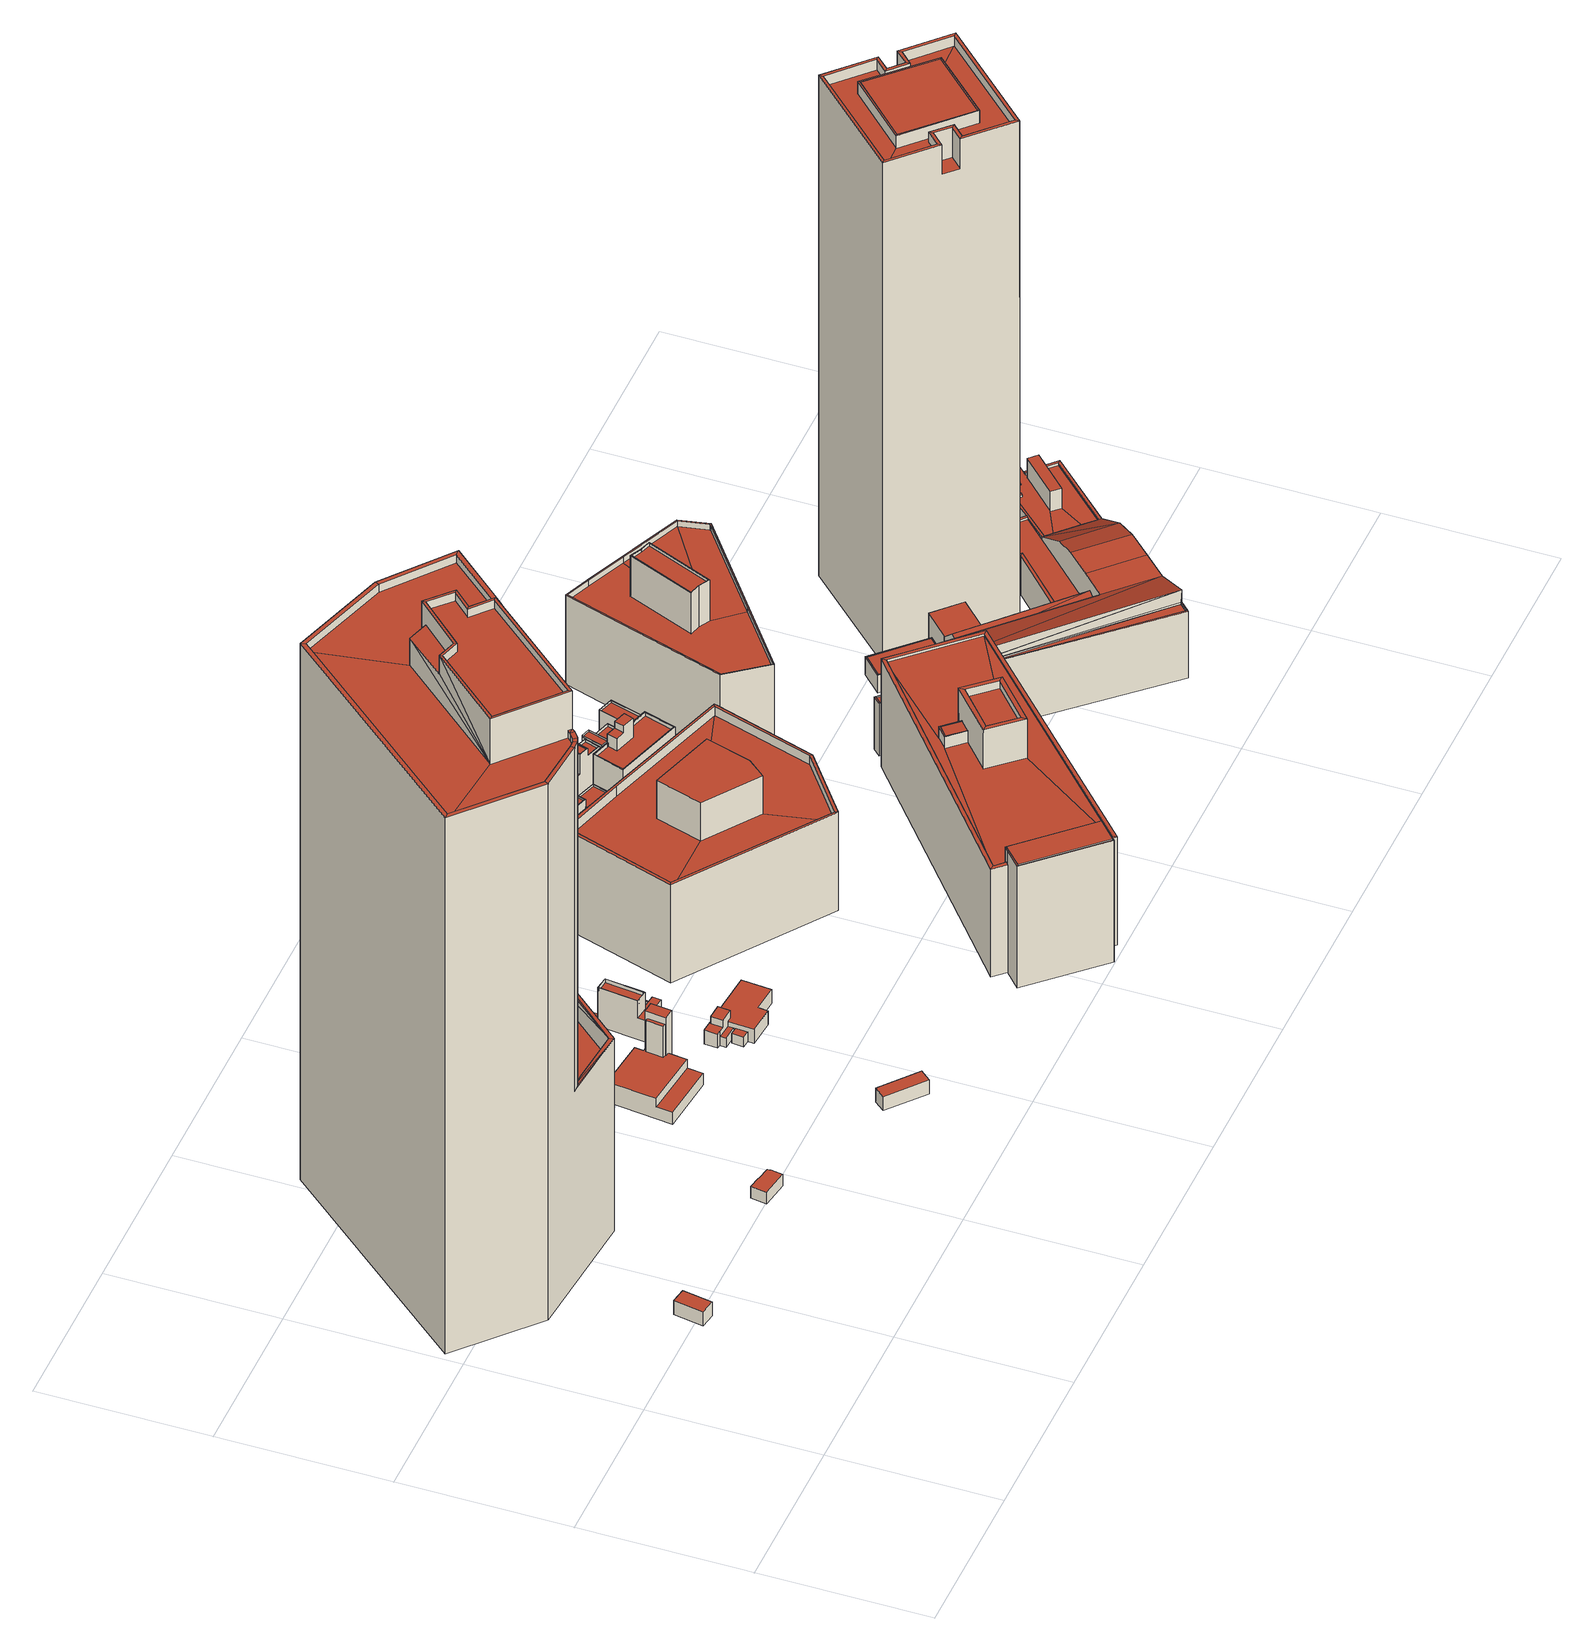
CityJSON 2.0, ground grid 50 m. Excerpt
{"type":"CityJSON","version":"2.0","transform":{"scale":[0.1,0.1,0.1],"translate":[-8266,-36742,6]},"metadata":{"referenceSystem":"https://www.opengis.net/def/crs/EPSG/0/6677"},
"CityObjects":{
"building1":{"type":"Building","attributes":{"class":9999,"usage":461,"measuredHeight":4,"storeysAboveGround":9999,"storeysBelowGround":9999,"prefecture":13,"city":13103,"footprintArea":-9999,"fireproofType":1011,"coverageRatio":80,"floorAreaRatio":600,"surveyYear":1,"urbanPlanType":21,"areaClassificationType":22,"landUseType":212,"districts":"10","detailedUsage":"0","floodRisk_description":10,"floodRisk_rank":1,"floodRisk_depth":0.02,"floodRisk_adminType":2,"floodRisk_scale":2,"meshCode":"53394509"},"geometry":[{"type":"Solid","lod":"2","boundaries":[[[[0,1,2,3]],[[4,5,6,7]],[[1,0,5,4]],[[0,3,6,5]],[[3,2,7,6]],[[2,1,4,7]]]],"semantics":{"surfaces":[{"type":"GroundSurface"},{"type":"RoofSurface"},{"type":"WallSurface"}],"values":[[0,1,2,2,2,2]]}}]},
"building2":{"type":"Building","attributes":{"class":3002,"usage":401,"measuredHeight":202.4,"storeysAboveGround":37,"storeysBelowGround":2,"prefecture":13,"city":13103,"footprintArea":5137.39,"fireproofType":1001,"coverageRatio":80,"floorAreaRatio":600,"surveyYear":2021,"urbanPlanType":21,"areaClassificationType":22,"landUseType":212,"districts":"10","detailedUsage":"1210","floodRisk_description":10,"floodRisk_rank":2,"floodRisk_depth":0.77,"floodRisk_adminType":2,"floodRisk_scale":2,"meshCode":"53394509","name":"赤坂インターシティAIR"},"geometry":[{"type":"Solid","lod":"2","boundaries":[[[[8,9,10,11,12,13]],[[14,15,16,17]],[[18,19,20,21,22,23,24,25]],[[26,27,28,29]],[[30,31,32,33]],[[34,35,36]],[[37,38,39,40]],[[41,17,16,42]],[[43,44,45,46]],[[47,48,49,50]],[[40,39,51,52]],[[53,29,28,54]],[[55,56,57]],[[54,58,53]],[[59,60,61,62,63,64,65,66]],[[63,62,67,68]],[[69,47,50,70]],[[71,36,72]],[[73,74,75,76]],[[77,78,79,80]],[[81,82,79,78]],[[74,83,84,75]],[[34,36,71]],[[33,32,84,83]],[[71,72,55]],[[26,85,86,27]],[[87,88,55,72]],[[77,80,49,48]],[[89,90,82,81]],[[91,15,14]],[[69,70,92,93]],[[73,76,38,37]],[[94,35,34]],[[95,96,97,98,99,100,101,102,103,104,105,106]],[[53,58,107]],[[89,41,42,90]],[[93,92,86,85]],[[55,88,56]],[[108,109,110,68,67,111,112,113,114,115,116,117,118,119,120]],[[30,52,51,31]],[[72,101,100]],[[32,112,111,44,43,84]],[[80,94,34]],[[18,52,30,19]],[[87,72,100]],[[72,36,101]],[[71,55,8,13]],[[88,87,99]],[[97,54,28,88]],[[42,16,96]],[[62,45,67]],[[25,40,52,18]],[[70,50,11,10]],[[105,104,79]],[[50,49,12,11]],[[21,83,74,22]],[[110,48,47,68]],[[66,26,29,59]],[[79,82,105]],[[79,104,103]],[[91,115,114,51,39,15]],[[36,102,101]],[[56,88,28,27]],[[45,44,111,67]],[[106,105,82]],[[60,53,107,61]],[[88,99,98]],[[119,89,81,120]],[[31,51,114,113]],[[59,29,53,60]],[[76,62,61,107,58,38]],[[35,103,102]],[[109,77,48,110]],[[96,95,42]],[[97,96,15]],[[87,100,99]],[[95,106,90]],[[57,56,27,86]],[[92,70,10,9]],[[19,30,33,20]],[[22,74,73,23]],[[32,31,113,112]],[[35,94,103]],[[90,42,95]],[[23,73,37,24]],[[57,86,92,9,8,55]],[[120,81,78,108]],[[68,47,69,63]],[[79,103,94,80]],[[88,98,97]],[[63,69,93,64]],[[15,39,38,58,54,97]],[[12,49,80,34,71,13]],[[36,35,102]],[[62,46,45]],[[115,91,14,116]],[[20,33,83,21]],[[108,78,77,109]],[[24,37,40,25]],[[116,14,17,117]],[[62,75,46]],[[64,93,85,65]],[[118,41,89,119]],[[84,43,46,75]],[[82,90,106]],[[62,76,75]],[[65,85,26,66]],[[96,16,15]],[[117,17,41,118]]]],"semantics":{"surfaces":[{"type":"GroundSurface"},{"type":"RoofSurface"},{"type":"WallSurface"}],"values":[[0,1,1,1,1,1,1,1,1,1,1,1,1,1,1,1,1,1,1,1,1,1,1,1,1,1,1,1,1,1,1,1,1,1,1,1,1,1,1,1,2,2,2,2,2,2,2,2,2,2,2,2,2,2,2,2,2,2,2,2,2,2,2,2,2,2,2,2,2,2,2,2,2,2,2,2,2,2,2,2,2,2,2,2,2,2,2,2,2,2,2,2,2,2,2,2,2,2,2,2,2,2,2,2,2,2,2,2,2]]}}]},
"building3":{"type":"Building","attributes":{"class":9999,"usage":461,"measuredHeight":4,"storeysAboveGround":9999,"storeysBelowGround":9999,"prefecture":13,"city":13103,"footprintArea":-9999,"fireproofType":1011,"coverageRatio":80,"floorAreaRatio":600,"surveyYear":1,"urbanPlanType":21,"areaClassificationType":22,"landUseType":214,"districts":"10","detailedUsage":"0","meshCode":"53394509"},"geometry":[{"type":"Solid","lod":"2","boundaries":[[[[121,122,123,124,125,126,127,128]],[[129,130,131,132,133,134,135,136]],[[125,124,136,135]],[[122,121,131,130]],[[127,126,134,133]],[[128,127,133,132]],[[123,122,130,129]],[[124,123,129,136]],[[121,128,132,131]],[[126,125,135,134]]]],"semantics":{"surfaces":[{"type":"GroundSurface"},{"type":"RoofSurface"},{"type":"WallSurface"}],"values":[[0,1,2,2,2,2,2,2,2,2]]}}]},
"building4":{"type":"Building","attributes":{"class":3001,"usage":461,"measuredHeight":8.1,"storeysAboveGround":9999,"storeysBelowGround":9999,"prefecture":13,"city":13103,"footprintArea":-9999,"fireproofType":1011,"coverageRatio":80,"floorAreaRatio":600,"surveyYear":1,"urbanPlanType":21,"areaClassificationType":22,"landUseType":212,"districts":"10","detailedUsage":"0","floodRisk_description":10,"floodRisk_rank":2,"floodRisk_depth":0.76,"floodRisk_adminType":2,"floodRisk_scale":2,"meshCode":"53394509"},"geometry":[{"type":"Solid","lod":"2","boundaries":[[[[137,138,139,140,141,142]],[[143,144,145,146,147,148]],[[141,140,143,148]],[[138,137,146,145]],[[137,142,147,146]],[[139,138,145,144]],[[142,141,148,147]],[[140,139,144,143]]]],"semantics":{"surfaces":[{"type":"GroundSurface"},{"type":"RoofSurface"},{"type":"WallSurface"}],"values":[[0,1,2,2,2,2,2,2]]}}]},
"building5":{"type":"Building","attributes":{"class":9999,"usage":461,"measuredHeight":4.4,"storeysAboveGround":9999,"storeysBelowGround":9999,"prefecture":13,"city":13103,"footprintArea":-9999,"fireproofType":1011,"coverageRatio":80,"floorAreaRatio":600,"surveyYear":1,"urbanPlanType":21,"areaClassificationType":22,"landUseType":212,"districts":"10","detailedUsage":"0","floodRisk_description":10,"floodRisk_rank":2,"floodRisk_depth":0.74,"floodRisk_adminType":2,"floodRisk_scale":2,"meshCode":"53394509"},"geometry":[{"type":"Solid","lod":"2","boundaries":[[[[149,150,151,152]],[[153,154,155,156]],[[151,150,153,156]],[[150,149,154,153]],[[152,151,156,155]],[[149,152,155,154]]]],"semantics":{"surfaces":[{"type":"GroundSurface"},{"type":"RoofSurface"},{"type":"WallSurface"}],"values":[[0,1,2,2,2,2]]}}]},
"building6":{"type":"Building","attributes":{"class":3001,"usage":421,"measuredHeight":4.5,"storeysAboveGround":9999,"storeysBelowGround":0,"prefecture":13,"city":13103,"footprintArea":54.55,"fireproofType":1011,"coverageRatio":80,"floorAreaRatio":600,"surveyYear":2021,"urbanPlanType":21,"areaClassificationType":22,"landUseType":214,"districts":"10","detailedUsage":"1110","meshCode":"53394509"},"geometry":[{"type":"Solid","lod":"2","boundaries":[[[[157,158,159,160]],[[161,162,163,164]],[[160,159,164,163]],[[158,157,162,161]],[[159,158,161,164]],[[157,160,163,162]]]],"semantics":{"surfaces":[{"type":"GroundSurface"},{"type":"RoofSurface"},{"type":"WallSurface"}],"values":[[0,1,2,2,2,2]]}}]},
"building7":{"type":"Building","attributes":{"class":3001,"usage":402,"measuredHeight":10.2,"storeysAboveGround":2,"storeysBelowGround":0,"prefecture":13,"city":13103,"footprintArea":337.87,"fireproofType":1001,"coverageRatio":80,"floorAreaRatio":600,"surveyYear":2021,"urbanPlanType":21,"areaClassificationType":22,"landUseType":212,"districts":"10","detailedUsage":"1221","floodRisk_description":10,"floodRisk_rank":1,"floodRisk_depth":0.49,"floodRisk_adminType":2,"floodRisk_scale":2,"meshCode":"53394509"},"geometry":[{"type":"Solid","lod":"2","boundaries":[[[[165,166,167,168,169,170,171,172]],[[173,174,175,176]],[[177,178,179,180]],[[181,182,183,184]],[[185,186,187,188,189,190,191,192,193,194,195,196]],[[165,172,192,191]],[[172,171,193,192]],[[181,184,189,188]],[[168,196,195,176,175,169]],[[170,169,175,174]],[[166,165,191,190,178,177]],[[178,190,189,184,183,186,185,179]],[[182,181,188,187]],[[187,186,183,182]],[[176,195,194,173]],[[180,167,166,177]],[[196,168,167,180,179,185]],[[170,174,173,194,193,171]]]],"semantics":{"surfaces":[{"type":"GroundSurface"},{"type":"RoofSurface"},{"type":"WallSurface"}],"values":[[0,1,1,1,1,2,2,2,2,2,2,2,2,2,2,2,2,2]]}}]},
"building8":{"type":"Building","attributes":{"class":3001,"usage":402,"measuredHeight":4,"storeysAboveGround":2,"storeysBelowGround":0,"prefecture":13,"city":13103,"footprintArea":249.53,"fireproofType":1001,"coverageRatio":80,"floorAreaRatio":600,"surveyYear":2021,"urbanPlanType":21,"areaClassificationType":22,"landUseType":212,"districts":"10","detailedUsage":"1221","meshCode":"53394509"},"geometry":[{"type":"Solid","lod":"2","boundaries":[[[[197,198,199,200]],[[201,202,203,204]],[[197,200,203,202]],[[198,197,202,201]],[[199,198,201,204]],[[200,199,204,203]]]],"semantics":{"surfaces":[{"type":"GroundSurface"},{"type":"RoofSurface"},{"type":"WallSurface"}],"values":[[0,1,2,2,2,2]]}}]},
"building9":{"type":"Building","attributes":{"class":9999,"usage":402,"measuredHeight":11.2,"storeysAboveGround":2,"storeysBelowGround":0,"prefecture":13,"city":13103,"footprintArea":249.53,"fireproofType":1001,"coverageRatio":80,"floorAreaRatio":600,"surveyYear":2021,"urbanPlanType":21,"areaClassificationType":22,"landUseType":212,"districts":"10","detailedUsage":"1221","meshCode":"53394509"},"geometry":[{"type":"Solid","lod":"2","boundaries":[[[[205,206,207,208,209,210,211]],[[212,213,214,215]],[[215,214,216,217]],[[218,219,220]],[[221,217,216,222]],[[223,224,225,226,227]],[[228,218,220,229]],[[230,231,213,212]],[[232,233,234]],[[235,236,237,238,239,240]],[[233,228,229,234]],[[241,242,243,244,245,246]],[[221,222,231,230]],[[219,221,237]],[[238,230,212,239]],[[232,234,241,246]],[[219,218,217]],[[237,245,244]],[[216,224,223,222]],[[206,205,236,235]],[[213,226,225,214]],[[229,220,243,242]],[[211,210,228,233]],[[209,218,228,210]],[[230,238,237]],[[220,219,244,243]],[[234,229,242,241]],[[207,206,235,240]],[[222,223,227,231]],[[231,227,226,213]],[[214,225,224,216]],[[221,230,237]],[[232,246,245,237,236,205,211,233]],[[215,217,218,209,208]],[[219,217,221]],[[215,208,207,240,239,212]],[[219,237,244]]]],"semantics":{"surfaces":[{"type":"GroundSurface"},{"type":"RoofSurface"},{"type":"WallSurface"}],"values":[[0,1,1,1,1,1,1,1,1,1,1,1,1,2,2,2,2,2,2,2,2,2,2,2,2,2,2,2,2,2,2,2,2,2,2,2,2]]}}]},
"building10":{"type":"Building","attributes":{"class":3001,"usage":402,"measuredHeight":5.2,"storeysAboveGround":1,"storeysBelowGround":0,"prefecture":13,"city":13103,"footprintArea":181.77,"fireproofType":1001,"coverageRatio":80,"floorAreaRatio":600,"surveyYear":2021,"urbanPlanType":21,"areaClassificationType":22,"landUseType":212,"districts":"10","detailedUsage":"1221","meshCode":"53394509"},"geometry":[{"type":"Solid","lod":"2","boundaries":[[[[247,248,249,250,251,252,253,254,255,256,257,258,259,260]],[[261,262,263,264]],[[265,266,267,268]],[[269,270,271,272]],[[273,274,275,276,277,278,279,280,281,282,283,284,285,286]],[[280,279,263,262,284,283,271,270]],[[247,260,274,273]],[[251,250,267,266]],[[260,259,275,274]],[[253,252,265,268]],[[258,257,277,276]],[[280,270,269,281]],[[281,269,272,282]],[[257,256,278,277]],[[261,254,253,268,267,250,249,285,284,262]],[[248,247,273,286]],[[263,279,278,256,255,264]],[[255,254,261,264]],[[249,248,286,285]],[[259,258,276,275]],[[282,272,271,283]],[[252,251,266,265]]]],"semantics":{"surfaces":[{"type":"GroundSurface"},{"type":"RoofSurface"},{"type":"WallSurface"}],"values":[[0,1,1,1,1,2,2,2,2,2,2,2,2,2,2,2,2,2,2,2,2,2]]}}]},
"building11":{"type":"Building","attributes":{"class":9999,"usage":461,"measuredHeight":-9999,"storeysAboveGround":9999,"storeysBelowGround":9999,"prefecture":13,"city":13103,"footprintArea":-9999,"fireproofType":1011,"coverageRatio":80,"floorAreaRatio":600,"surveyYear":1,"urbanPlanType":21,"areaClassificationType":22,"landUseType":212,"districts":"10","detailedUsage":"0","meshCode":"53394509"},"geometry":[{"type":"Solid","lod":"2","boundaries":[[[[287,288,289,290]],[[291,292,293,294]],[[288,287,292,291]],[[290,289,294,293]],[[287,290,293,292]],[[289,288,291,294]]]],"semantics":{"surfaces":[{"type":"GroundSurface"},{"type":"RoofSurface"},{"type":"WallSurface"}],"values":[[0,1,2,2,2,2]]}}]},
"building12":{"type":"Building","attributes":{"class":9999,"usage":461,"measuredHeight":-9999,"storeysAboveGround":9999,"storeysBelowGround":9999,"prefecture":13,"city":13103,"footprintArea":-9999,"fireproofType":1011,"coverageRatio":80,"floorAreaRatio":600,"surveyYear":1,"urbanPlanType":21,"areaClassificationType":22,"landUseType":212,"districts":"10","detailedUsage":"0","meshCode":"53394509"},"geometry":[{"type":"Solid","lod":"2","boundaries":[[[[295,296,297,298]],[[299,300,301,302]],[[295,298,301,300]],[[298,297,302,301]],[[297,296,299,302]],[[296,295,300,299]]]],"semantics":{"surfaces":[{"type":"GroundSurface"},{"type":"RoofSurface"},{"type":"WallSurface"}],"values":[[0,1,2,2,2,2]]}}]},
"building13":{"type":"Building","attributes":{"class":3002,"usage":401,"measuredHeight":39.3,"storeysAboveGround":9,"storeysBelowGround":3,"prefecture":13,"city":13103,"footprintArea":2742.1,"fireproofType":1001,"coverageRatio":80,"floorAreaRatio":600,"surveyYear":2021,"urbanPlanType":21,"areaClassificationType":22,"landUseType":212,"districts":"10","detailedUsage":"1210","meshCode":"53394509"},"geometry":[{"type":"Solid","lod":"2","boundaries":[[[[303,304,305,306,307]],[[308,309,310,311]],[[312,313,314,315]],[[316,317,318,319,320]],[[321,313,312,322]],[[309,308,323,324,325,326]],[[325,324,327,328,311,310,329]],[[315,314,330]],[[331,332,333,334,335]],[[321,322,336,333,332]],[[334,315,330,335]],[[325,329,318,317]],[[317,316,326,325]],[[315,308,311,312]],[[334,323,308,315]],[[322,328,327,336]],[[312,311,328,322]],[[336,327,324,333]],[[333,324,323,334]],[[305,304,332,331,335]],[[332,304,303,321]],[[310,309,320,319]],[[329,310,319,318]],[[306,305,335,330]],[[307,306,330,314,313]],[[307,313,321,303]],[[309,326,316,320]]]],"semantics":{"surfaces":[{"type":"GroundSurface"},{"type":"RoofSurface"},{"type":"WallSurface"}],"values":[[0,1,1,1,1,1,1,1,1,1,1,2,2,2,2,2,2,2,2,2,2,2,2,2,2,2,2]]}}]},
"building14":{"type":"Building","attributes":{"class":9999,"usage":461,"measuredHeight":12.2,"storeysAboveGround":9999,"storeysBelowGround":9999,"prefecture":13,"city":13103,"footprintArea":-9999,"fireproofType":1011,"coverageRatio":80,"floorAreaRatio":600,"surveyYear":1,"urbanPlanType":21,"areaClassificationType":22,"landUseType":212,"districts":"10","detailedUsage":"0","meshCode":"53394509"},"geometry":[{"type":"Solid","lod":"2","boundaries":[[[[337,338,339,340]],[[341,342,343,344]],[[339,338,341,344]],[[340,339,344,343]],[[338,337,342,341]],[[337,340,343,342]]]],"semantics":{"surfaces":[{"type":"GroundSurface"},{"type":"RoofSurface"},{"type":"WallSurface"}],"values":[[0,1,2,2,2,2]]}}]},
"building15":{"type":"Building","attributes":{"class":3001,"usage":402,"measuredHeight":13.8,"storeysAboveGround":5,"storeysBelowGround":0,"prefecture":13,"city":13103,"footprintArea":30.77,"fireproofType":1001,"coverageRatio":80,"floorAreaRatio":600,"surveyYear":2021,"urbanPlanType":21,"areaClassificationType":22,"landUseType":212,"districts":"10","detailedUsage":"1221","meshCode":"53394509"},"geometry":[{"type":"Solid","lod":"2","boundaries":[[[[345,346,347,348,349,350]],[[351,352,353,354]],[[355,356,357,358]],[[359,360,361,362,363,364]],[[352,355,358,353]],[[365,366,367,368]],[[366,351,354,367]],[[356,365,368,357]],[[345,350,355,352]],[[349,348,365,356]],[[367,354,364,363]],[[357,368,362,361]],[[350,349,356,355]],[[354,353,359,364]],[[368,367,363,362]],[[346,345,352,351]],[[358,357,361,360]],[[348,347,366,365]],[[353,358,360,359]],[[347,346,351,366]]]],"semantics":{"surfaces":[{"type":"GroundSurface"},{"type":"RoofSurface"},{"type":"WallSurface"}],"values":[[0,1,1,1,1,1,1,1,2,2,2,2,2,2,2,2,2,2,2,2]]}}]},
"building16":{"type":"Building","attributes":{"class":3001,"usage":402,"measuredHeight":8.7,"storeysAboveGround":4,"storeysBelowGround":0,"prefecture":13,"city":13103,"footprintArea":69.7,"fireproofType":1001,"coverageRatio":80,"floorAreaRatio":600,"surveyYear":2021,"urbanPlanType":21,"areaClassificationType":22,"landUseType":212,"districts":"10","detailedUsage":"1221","meshCode":"53394509"},"geometry":[{"type":"Solid","lod":"2","boundaries":[[[[369,370,371,372]],[[373,374,375,376]],[[377,378,379,380]],[[381,382,383,384]],[[385,386,374,373]],[[387,388,389,390]],[[391,392,393,394]],[[395,396,397,398]],[[399,400,386,385]],[[391,394,398,397]],[[376,375,400,399]],[[397,378,377,391]],[[386,390,389,374]],[[396,379,378,397]],[[369,372,399,385]],[[395,398,382,381,370,369,385,373]],[[373,376,393,392,380,379,396,395]],[[382,398,394,383]],[[375,388,387,400]],[[391,377,380,392]],[[371,384,383,394,393,376,399,372]],[[371,370,381,384]],[[400,387,390,386]],[[374,389,388,375]]]],"semantics":{"surfaces":[{"type":"GroundSurface"},{"type":"RoofSurface"},{"type":"WallSurface"}],"values":[[0,1,1,1,1,1,1,1,1,1,1,2,2,2,2,2,2,2,2,2,2,2,2,2]]}}]},
"building17":{"type":"Building","attributes":{"class":3002,"usage":401,"measuredHeight":47,"storeysAboveGround":9,"storeysBelowGround":0,"prefecture":13,"city":13103,"footprintArea":3018.77,"fireproofType":1001,"coverageRatio":80,"floorAreaRatio":600,"surveyYear":2021,"urbanPlanType":21,"areaClassificationType":22,"landUseType":212,"districts":"10","detailedUsage":"1210","meshCode":"53394509"},"geometry":[{"type":"Solid","lod":"2","boundaries":[[[[401,402,403,404,405,406,407,408,409,410]],[[411,412,413,414]],[[415,416,417,418]],[[419,420,421,422,423]],[[424,412,411,425,426,427]],[[428,429,430,431]],[[418,417,432,433]],[[434,435,416,415]],[[436,437,438,439,440,414,413,441,442,443]],[[444,445,435,434]],[[425,436,443,426]],[[446,447,448,449]],[[449,448,429,428]],[[450,451,452,453,454,455]],[[456,457,458,459]],[[431,430,447,446]],[[460,461,462,463]],[[464,465,466,467]],[[454,453,468,469]],[[470,471,472,473]],[[471,470,474,475]],[[461,460,452,451]],[[444,433,432,445]],[[468,476,477,469]],[[472,478,479,473]],[[409,408,455,454]],[[405,404,462,461]],[[410,409,454,469]],[[412,424,449,428]],[[475,456,459,471]],[[472,458,457,478]],[[429,467,466,430]],[[433,444,462,404,403]],[[463,437,436,460]],[[413,412,428,431]],[[408,407,450,455]],[[447,465,464,448]],[[425,411,453,452]],[[435,420,419,416]],[[476,440,439,415,418,402,401,477]],[[439,438,434,415]],[[468,414,440,476]],[[401,410,469,477]],[[427,426,473,479]],[[432,422,421,445]],[[470,473,426,443]],[[471,459,458,472]],[[460,436,425,452]],[[453,411,414,468]],[[406,405,461,451]],[[463,462,444,434,438,437]],[[445,421,420,435]],[[478,457,456,475,474,442,441,446,449,424,427,479]],[[417,423,422,432]],[[416,419,423,417]],[[474,470,443,442]],[[433,403,402,418]],[[431,446,441,413]],[[448,464,467,429]],[[407,406,451,450]],[[430,466,465,447]]]],"semantics":{"surfaces":[{"type":"GroundSurface"},{"type":"RoofSurface"},{"type":"WallSurface"}],"values":[[0,1,1,1,1,1,1,1,1,1,1,1,1,1,1,1,1,1,1,1,1,1,1,1,1,2,2,2,2,2,2,2,2,2,2,2,2,2,2,2,2,2,2,2,2,2,2,2,2,2,2,2,2,2,2,2,2,2,2,2,2]]}}]},
"building18":{"type":"Building","attributes":{"class":3001,"usage":401,"measuredHeight":7.4,"storeysAboveGround":4,"storeysBelowGround":0,"prefecture":13,"city":13103,"footprintArea":81.48,"fireproofType":1001,"coverageRatio":80,"floorAreaRatio":600,"surveyYear":2021,"urbanPlanType":21,"areaClassificationType":22,"landUseType":212,"districts":"10","detailedUsage":"1210","meshCode":"53394509"},"geometry":[{"type":"Solid","lod":"2","boundaries":[[[[480,481,482,483]],[[484,485,486,487]],[[488,489,490,491]],[[487,486,489,488]],[[492,493,494,495]],[[491,490,485,484]],[[480,483,487,488]],[[481,480,488,491]],[[485,495,494,486]],[[482,481,491,484]],[[483,482,484,487]],[[489,493,492,490]],[[490,492,495,485]],[[486,494,493,489]]]],"semantics":{"surfaces":[{"type":"GroundSurface"},{"type":"RoofSurface"},{"type":"WallSurface"}],"values":[[0,1,1,1,1,1,2,2,2,2,2,2,2,2]]}}]},
"building19":{"type":"Building","attributes":{"class":3002,"usage":401,"measuredHeight":15.2,"storeysAboveGround":5,"storeysBelowGround":0,"prefecture":13,"city":13103,"footprintArea":80.26,"fireproofType":1001,"coverageRatio":80,"floorAreaRatio":700,"surveyYear":2021,"urbanPlanType":21,"areaClassificationType":22,"landUseType":212,"districts":"10","detailedUsage":"1210","meshCode":"53394509"},"geometry":[{"type":"Solid","lod":"2","boundaries":[[[[496,497,498,499]],[[500,501,502,503]],[[504,505,506,507]],[[508,509,510,511]],[[512,513,514,515,516,517]],[[518,519,520,521]],[[503,502,506,505]],[[522,523,524,525]],[[500,526,507,501]],[[527,528,529,530]],[[526,531,504,507]],[[530,529,509,508]],[[511,510,528,527]],[[532,533,534,535]],[[500,536,525,537,517,526]],[[506,519,518,507]],[[510,535,534,528]],[[509,532,535,510]],[[503,496,499,536,500]],[[499,498,522,525,536]],[[516,526,517]],[[528,534,533,529]],[[511,527,505,504]],[[505,527,530,515,514,497,496,503]],[[523,522,498,497,514,513]],[[501,521,520,502]],[[508,511,504,531]],[[513,512,537,524,523]],[[537,525,524]],[[537,512,517]],[[529,533,532,509]],[[502,520,519,506]],[[507,518,521,501]],[[531,526,516,515,530,508]]]],"semantics":{"surfaces":[{"type":"GroundSurface"},{"type":"RoofSurface"},{"type":"WallSurface"}],"values":[[0,1,1,1,1,1,1,1,1,1,1,1,1,1,1,2,2,2,2,2,2,2,2,2,2,2,2,2,2,2,2,2,2,2]]}}]},
"building20":{"type":"Building","attributes":{"class":3002,"usage":401,"measuredHeight":17.1,"storeysAboveGround":5,"storeysBelowGround":0,"prefecture":13,"city":13103,"footprintArea":197.77,"fireproofType":1001,"coverageRatio":80,"floorAreaRatio":600,"surveyYear":2021,"urbanPlanType":21,"areaClassificationType":22,"landUseType":212,"districts":"10","detailedUsage":"1210","meshCode":"53394509"},"geometry":[{"type":"Solid","lod":"2","boundaries":[[[[538,539,540,541]],[[542,543,544,545]],[[546,547,548,549]],[[545,544,550,551]],[[552,553,554,555]],[[556,557,558,559,560,561,562,563,564,565,566]],[[567,568,569]],[[570,571,572]],[[573,574,543,542]],[[551,550,572,571]],[[573,568,567,575,574]],[[572,562,561,570]],[[544,564,563,550]],[[541,540,573,542]],[[559,547,546,554,553,560]],[[569,558,557,567]],[[567,557,556,575]],[[539,538,545,551]],[[554,546,549,555]],[[570,561,560,553,552,571]],[[550,563,562,572]],[[569,568,548,547,559,558]],[[538,541,542,545]],[[574,566,565,543]],[[540,539,551,571,552,555,549,548,568,573]],[[543,565,564,544]],[[575,556,566,574]]]],"semantics":{"surfaces":[{"type":"GroundSurface"},{"type":"RoofSurface"},{"type":"WallSurface"}],"values":[[0,1,1,1,1,1,1,1,1,1,1,2,2,2,2,2,2,2,2,2,2,2,2,2,2,2,2]]}}]},
"building21":{"type":"Building","attributes":{"class":3002,"usage":413,"measuredHeight":13.5,"storeysAboveGround":4,"storeysBelowGround":0,"prefecture":13,"city":13103,"footprintArea":108.11,"fireproofType":1001,"coverageRatio":80,"floorAreaRatio":700,"surveyYear":2021,"urbanPlanType":21,"areaClassificationType":22,"landUseType":211,"districts":"10","detailedUsage":"1230","meshCode":"53394509"},"geometry":[{"type":"Solid","lod":"2","boundaries":[[[[576,577,578,579]],[[580,581,582,583]],[[584,585,586,587]],[[588,589,590,591,592,593,594,595]],[[596,597,598,599]],[[600,601,602,603]],[[604,605,606,607]],[[607,606,585,584]],[[608,609,610,611]],[[587,586,605,604]],[[592,580,583,593]],[[611,600,603,608]],[[576,609,608,603,602,588,595,577]],[[577,595,594,607,584,578]],[[579,578,584,587,601,600,611,610]],[[593,583,582,590,589,604,607,594]],[[576,579,610,609]],[[585,597,596,586]],[[591,581,580,592]],[[601,587,604,589,588,602]],[[590,582,581,591]],[[586,596,599,605]],[[606,598,597,585]],[[605,599,598,606]]]],"semantics":{"surfaces":[{"type":"GroundSurface"},{"type":"RoofSurface"},{"type":"WallSurface"}],"values":[[0,1,1,1,1,1,1,1,1,1,2,2,2,2,2,2,2,2,2,2,2,2,2,2]]}}]},
"building22":{"type":"Building","attributes":{"class":9999,"usage":461,"measuredHeight":4.1,"storeysAboveGround":9999,"storeysBelowGround":9999,"prefecture":13,"city":13103,"footprintArea":-9999,"fireproofType":1011,"coverageRatio":80,"floorAreaRatio":600,"surveyYear":1,"urbanPlanType":21,"areaClassificationType":22,"landUseType":212,"districts":"10","detailedUsage":"0","meshCode":"53394509"},"geometry":[{"type":"Solid","lod":"2","boundaries":[[[[612,613,614,615,616,617]],[[618,619,620,621,622,623]],[[617,616,622,621]],[[615,614,618,623]],[[614,613,619,618]],[[612,617,621,620]],[[616,615,623,622]],[[613,612,620,619]]]],"semantics":{"surfaces":[{"type":"GroundSurface"},{"type":"RoofSurface"},{"type":"WallSurface"}],"values":[[0,1,2,2,2,2,2,2]]}}]},
"building23":{"type":"Building","attributes":{"class":3001,"usage":461,"measuredHeight":3.3,"storeysAboveGround":9999,"storeysBelowGround":9999,"prefecture":13,"city":13103,"footprintArea":-9999,"fireproofType":1011,"coverageRatio":80,"floorAreaRatio":600,"surveyYear":1,"urbanPlanType":21,"areaClassificationType":22,"landUseType":212,"districts":"10","detailedUsage":"0","meshCode":"53394509"},"geometry":[{"type":"Solid","lod":"2","boundaries":[[[[624,625,626,627]],[[628,629,630,631]],[[625,624,629,628]],[[624,627,630,629]],[[626,625,628,631]],[[627,626,631,630]]]],"semantics":{"surfaces":[{"type":"GroundSurface"},{"type":"RoofSurface"},{"type":"WallSurface"}],"values":[[0,1,2,2,2,2]]}}]},
"building24":{"type":"Building","attributes":{"class":3002,"usage":401,"measuredHeight":16.2,"storeysAboveGround":5,"storeysBelowGround":0,"prefecture":13,"city":13103,"footprintArea":50.28,"fireproofType":1001,"coverageRatio":80,"floorAreaRatio":700,"surveyYear":2021,"urbanPlanType":21,"areaClassificationType":22,"landUseType":212,"districts":"10","detailedUsage":"1210","meshCode":"53394509"},"geometry":[{"type":"Solid","lod":"2","boundaries":[[[[632,633,634,635]],[[636,637,638,639]],[[640,641,642,643]],[[643,642,637,636]],[[639,638,641,640]],[[644,645,646,647]],[[642,645,644,637]],[[635,634,643,636]],[[632,635,636,639]],[[633,632,639,640]],[[641,646,645,642]],[[634,633,640,643]],[[638,647,646,641]],[[637,644,647,638]]]],"semantics":{"surfaces":[{"type":"GroundSurface"},{"type":"RoofSurface"},{"type":"WallSurface"}],"values":[[0,1,1,1,1,1,2,2,2,2,2,2,2,2]]}}]},
"building25":{"type":"Building","attributes":{"class":3001,"usage":401,"measuredHeight":16.3,"storeysAboveGround":1,"storeysBelowGround":0,"prefecture":13,"city":13103,"footprintArea":49.03,"fireproofType":1001,"coverageRatio":80,"floorAreaRatio":600,"surveyYear":2021,"urbanPlanType":21,"areaClassificationType":22,"landUseType":212,"districts":"10","detailedUsage":"1210","meshCode":"53394509"},"geometry":[{"type":"Solid","lod":"2","boundaries":[[[[648,649,650,651,652,653]],[[654,655,656,657]],[[658,659,660,661]],[[662,663,655,654]],[[662,664,665,663]],[[657,656,665,664]],[[656,659,658,665]],[[663,661,660,655]],[[655,660,659,656]],[[649,648,662,654]],[[650,649,654,657]],[[651,650,657,664]],[[662,648,653,652,651,664]],[[658,661,663,665]]]],"semantics":{"surfaces":[{"type":"GroundSurface"},{"type":"RoofSurface"},{"type":"WallSurface"}],"values":[[0,1,1,1,1,1,2,2,2,2,2,2,2,2]]}}]},
"building26":{"type":"Building","attributes":{"class":3002,"usage":401,"measuredHeight":36.7,"storeysAboveGround":8,"storeysBelowGround":0,"prefecture":13,"city":13103,"footprintArea":1740.62,"fireproofType":1001,"coverageRatio":80,"floorAreaRatio":700,"surveyYear":2021,"urbanPlanType":21,"areaClassificationType":22,"landUseType":212,"districts":"10","detailedUsage":"1210","meshCode":"53394509"},"geometry":[{"type":"Solid","lod":"2","boundaries":[[[[666,667,668,669,670,671]],[[672,673,674,675]],[[676,677,678,679]],[[673,680,681,674]],[[682,683,684]],[[685,672,675,686]],[[677,685,686,678]],[[680,676,679,681]],[[687,688,689,690,691]],[[692,693,694,695,682,696,697,698,699,700,684,701]],[[688,702,703,689]],[[704,705,706,707,708,709]],[[683,682,695,710,711]],[[687,691,712,713]],[[714,715,703,702]],[[713,712,716,717,718,719]],[[714,719,718,715]],[[682,684,700]],[[715,693,692,703]],[[716,710,695,717]],[[678,686,709,708]],[[666,671,702,688]],[[675,674,705,704]],[[718,694,693,715]],[[674,681,706,705]],[[667,666,688,687]],[[689,701,684,690]],[[703,692,701,689]],[[681,679,707,706]],[[700,699,676,680]],[[686,675,704,709]],[[669,668,713,719]],[[672,685,697,696]],[[717,695,694,718]],[[668,667,687,713]],[[712,711,710,716]],[[671,670,714,702]],[[699,698,677,676]],[[673,672,696,682]],[[682,700,680,673]],[[685,677,698,697]],[[690,684,683,691]],[[691,683,711,712]],[[670,669,719,714]],[[679,678,708,707]]]],"semantics":{"surfaces":[{"type":"GroundSurface"},{"type":"RoofSurface"},{"type":"WallSurface"}],"values":[[0,1,1,1,1,1,1,1,1,1,1,1,1,1,1,1,1,1,2,2,2,2,2,2,2,2,2,2,2,2,2,2,2,2,2,2,2,2,2,2,2,2,2,2,2]]}}]},
"building27":{"type":"Building","attributes":{"class":3003,"usage":461,"measuredHeight":5.8,"storeysAboveGround":9999,"storeysBelowGround":9999,"prefecture":13,"city":13103,"footprintArea":-9999,"fireproofType":1011,"coverageRatio":80,"floorAreaRatio":600,"surveyYear":1,"urbanPlanType":21,"areaClassificationType":22,"landUseType":212,"districts":"10","detailedUsage":"0","meshCode":"53394509"},"geometry":[{"type":"Solid","lod":"2","boundaries":[[[[720,721,722,723]],[[724,725,726,727]],[[728,729,725,724]],[[730,731,732,733]],[[727,726,734,735]],[[735,734,729,728]],[[729,733,732,725]],[[734,730,733,729]],[[721,720,727,735]],[[723,722,728,724]],[[725,732,731,726]],[[720,723,724,727]],[[726,731,730,734]],[[722,721,735,728]]]],"semantics":{"surfaces":[{"type":"GroundSurface"},{"type":"RoofSurface"},{"type":"WallSurface"}],"values":[[0,1,1,1,1,1,2,2,2,2,2,2,2,2]]}}]},
"building28":{"type":"Building","attributes":{"class":3001,"usage":461,"measuredHeight":35,"storeysAboveGround":9999,"storeysBelowGround":9999,"prefecture":13,"city":13103,"footprintArea":-9999,"fireproofType":1011,"coverageRatio":80,"floorAreaRatio":600,"surveyYear":1,"urbanPlanType":21,"areaClassificationType":22,"landUseType":212,"districts":"10","detailedUsage":"0","meshCode":"53394509"},"geometry":[{"type":"Solid","lod":"2","boundaries":[[[[736,737,738,739]],[[740,741,742,743]],[[741,740,738,737]],[[743,742,736,739]],[[740,743,739,738]],[[742,741,737,736]]]],"semantics":{"surfaces":[{"type":"GroundSurface"},{"type":"RoofSurface"},{"type":"WallSurface"}],"values":[[0,1,2,2,2,2]]}}]},
"building29":{"type":"Building","attributes":{"class":3002,"usage":401,"measuredHeight":26.7,"storeysAboveGround":2,"storeysBelowGround":0,"prefecture":13,"city":13103,"footprintArea":2868.29,"fireproofType":1001,"coverageRatio":80,"floorAreaRatio":600,"surveyYear":2021,"urbanPlanType":21,"areaClassificationType":22,"landUseType":212,"districts":"10","detailedUsage":"1210","meshCode":"53394509"},"geometry":[{"type":"Solid","lod":"2","boundaries":[[[[744,745,746,747,748,749,750,751,752,753,754,755,756,757,758,759,760,761,762,763,764,765,766,767,768,769,770,771]],[[772,773,774,775]],[[776,777,778,779]],[[780,781,782,783]],[[784,785,786,787]],[[788,789,790,791]],[[792,793,794,795]],[[796,797,798,799]],[[800,801,802,803]],[[804,805,806,807]],[[808,809,810]],[[811,812,813,814]],[[792,815,816,793]],[[810,817,808]],[[818,819,820,821]],[[783,782,804,807]],[[822,823,824,825]],[[826,827,828]],[[829,830,831,832,833,834,835,836,837,838]],[[811,839,840,841,842,843,844,845,846,847,848,849,850,851,852,814,813,853,854,812]],[[855,856,857,858]],[[859,860,861]],[[790,789,806,805,828,827]],[[862,863,864]],[[865,866,867,868,869,870,871]],[[859,797,796]],[[872,873,863,860]],[[874,776,779,875]],[[876,877,878,808,879]],[[880,881,873,872]],[[800,874,875,801]],[[878,809,808]],[[815,828,882,816]],[[799,798,883,884,855,858]],[[826,815,885]],[[780,877,876,781]],[[828,886,882]],[[861,860,863,862]],[[862,864,887]],[[777,787,786,778]],[[888,889,803,802]],[[882,886,881,880]],[[826,828,815]],[[800,837,836,874]],[[751,750,875,779]],[[845,767,766,846]],[[790,851,850,791]],[[822,825,853,813]],[[859,861,797]],[[827,852,851,790]],[[789,762,761,818,821,806]],[[815,839,811,885]],[[750,801,875]],[[816,882,880,872,860,856,855,884,744,771,793]],[[749,748,802,801]],[[803,838,837,800]],[[799,773,772,796]],[[762,789,788,849,763]],[[795,841,840,792]],[[787,833,832,784]],[[754,753,786,785]],[[843,842,770,769]],[[879,871,870]],[[878,877,756]],[[829,889,888,747,746,830]],[[794,842,841,795]],[[810,755,754,785,784,832,831,887,864,817]],[[807,806,821,820]],[[753,752,778,786]],[[796,772,775]],[[885,811,814,826]],[[889,829,838,803]],[[796,775,857]],[[887,831,830,862]],[[759,758,780,783]],[[809,878,756,755,810]],[[876,870,869,781]],[[858,774,773,799]],[[826,814,852,827]],[[859,796,857]],[[874,836,835,776]],[[782,868,867,804]],[[758,757,877,780]],[[812,854,824,823]],[[768,844,843,769]],[[805,866,865,828]],[[823,822,813,812]],[[781,869,868,782]],[[777,834,833,787]],[[761,760,819,818]],[[752,751,779,778]],[[744,884,883,745]],[[764,763,849,848]],[[870,876,879]],[[750,749,801]],[[857,775,774,858]],[[877,757,756]],[[793,771,770,842,794]],[[846,766,765,847]],[[864,863,873,881,886,828,865,871,879,808,817]],[[844,768,767,845]],[[859,857,856]],[[748,747,888,802]],[[860,859,856]],[[776,835,834,777]],[[745,883,798,797,861,862,830,746]],[[760,759,783,807,820,819]],[[791,850,849,788]],[[854,853,825,824]],[[764,848,847,765]],[[792,840,839,815]],[[804,867,866,805]]]],"semantics":{"surfaces":[{"type":"GroundSurface"},{"type":"RoofSurface"},{"type":"WallSurface"}],"values":[[0,1,1,1,1,1,1,1,1,1,1,1,1,1,1,1,1,1,1,1,1,1,1,1,1,1,1,1,1,1,1,1,1,1,1,1,1,1,1,1,1,1,1,2,2,2,2,2,2,2,2,2,2,2,2,2,2,2,2,2,2,2,2,2,2,2,2,2,2,2,2,2,2,2,2,2,2,2,2,2,2,2,2,2,2,2,2,2,2,2,2,2,2,2,2,2,2,2,2,2,2,2,2,2,2,2,2,2,2,2,2,2]]}}]},
"building30":{"type":"Building","attributes":{"class":3002,"usage":401,"measuredHeight":164.2,"storeysAboveGround":35,"storeysBelowGround":0,"prefecture":13,"city":13103,"footprintArea":1512.28,"fireproofType":1001,"coverageRatio":80,"floorAreaRatio":600,"surveyYear":2021,"urbanPlanType":21,"areaClassificationType":22,"landUseType":212,"districts":"10","detailedUsage":"1210","meshCode":"53394509"},"geometry":[{"type":"Solid","lod":"2","boundaries":[[[[890,891,892,893]],[[894,895,896,897]],[[898,899,900,901]],[[902,903,904,905,906,907,908,909,910,911]],[[912,913,914,915]],[[916,917,918,919]],[[920,921,922,923]],[[924,925,926,927]],[[928,929,930,931]],[[932,933,934,935]],[[936,903,902,937,910,909,938,939,940,941]],[[898,901,942,943]],[[944,945,946,947]],[[947,946,925,924]],[[948,949,900,899]],[[931,930,949,948]],[[913,919,918,914]],[[943,942,933,932]],[[912,915,929,928]],[[927,926,945,944]],[[950,951,952,953]],[[935,934,917,916]],[[949,936,941,900]],[[915,905,904,929]],[[919,913,950,953]],[[925,921,920,926]],[[910,927,944,911]],[[943,932,897,896]],[[890,948,899,894,897,932,935,891]],[[929,904,903,930]],[[933,938,909,934]],[[937,924,927,910]],[[900,941,940,901]],[[930,903,936,949]],[[942,939,938,933]],[[914,906,905,915]],[[892,891,935,916]],[[934,909,908,917]],[[898,943,896,895]],[[917,908,907,918]],[[945,923,922,946]],[[931,893,892,916,919,953,952,928]],[[912,928,952,951]],[[911,944,947,902]],[[918,907,906,914]],[[901,940,939,942]],[[899,898,895,894]],[[890,893,931,948]],[[946,922,921,925]],[[913,912,951,950]],[[902,947,924,937]],[[926,920,923,945]]]],"semantics":{"surfaces":[{"type":"GroundSurface"},{"type":"RoofSurface"},{"type":"WallSurface"}],"values":[[0,1,1,1,1,1,1,1,1,1,1,1,1,1,1,1,1,1,1,1,1,1,2,2,2,2,2,2,2,2,2,2,2,2,2,2,2,2,2,2,2,2,2,2,2,2,2,2,2,2,2,2]]}}]}
},
"vertices":[
[344,549,40],[388,541,40],[373,454,40],[329,462,40],[388,541,88],[344,549,88],[329,462,88],[373,454,88],
[620,821,19],[229,853,19],[7,1053,19],[517,1651,19],[814,1558,19],[1077,1348,19],[729,1210,1849],[730,1192,1849],[736,1199,1849],[730,1212,1849],[660,1242,1950],[710,1296,1950],[648,1354,1950],[523,1219,1950],[464,1236,1950],[286,1031,1950],[454,884,1950],[719,1191,1950],[409,854,1849],[412,842,1849],[426,847,1849],[419,858,1849],[710,1296,1978],[721,1297,1978],[648,1365,1978],[648,1354,1978],[1008,1402,676],[1010,1385,676],[1058,1346,676],[454,884,1978],[455,873,1978],[730,1192,1978],[719,1191,1978],[784,1208,1849],[783,1195,1849],[521,1228,1915],[631,1347,1915],[567,1367,1915],[462,1245,1915],[522,1636,1849],[808,1546,1849],[814,1558,1849],[517,1651,1849],[671,1243,1978],[660,1242,1978],[437,872,1849],[447,863,1849],[620,821,676],[412,842,676],[388,840,676],[455,873,1849],[419,858,1823],[437,872,1823],[445,882,1823],[275,1031,1823],[25,1054,1823],[234,865,1823],[388,853,1823],[409,854,1823],[567,1367,1823],[522,1636,1823],[25,1054,1849],[7,1053,1849],[1077,1348,676],[615,834,676],[286,1031,1978],[464,1236,1978],[462,1245,1978],[275,1031,1978],[989,1401,1849],[844,1234,1849],[854,1225,1849],[1008,1402,1849],[823,1214,1849],[830,1202,1849],[523,1219,1978],[521,1228,1978],[388,853,1849],[388,840,1849],[448,848,676],[426,847,676],[805,1207,1849],[808,1194,1849],[720,1200,1849],[229,853,1849],[234,865,1849],[1000,1393,676],[783,1195,604],[736,1199,604],[447,863,604],[426,847,604],[448,848,604],[615,834,604],[1058,1346,604],[1010,1385,604],[1000,1393,604],[854,1225,604],[830,1202,604],[808,1194,604],[445,882,1849],[844,1234,1823],[989,1401,1823],[808,1546,1823],[631,1347,1823],[648,1365,1823],[721,1297,1823],[671,1243,1823],[720,1200,1823],[729,1210,1823],[730,1212,1823],[784,1208,1823],[805,1207,1823],[823,1214,1823],
[882,521,41],[924,514,41],[923,506,41],[925,505,41],[919,469,41],[838,482,41],[845,529,41],[882,523,41],[923,506,80],[924,514,80],[882,521,80],[882,523,80],[845,529,80],[838,482,80],[919,469,80],[925,505,80],
[885,1057,21],[908,1035,21],[870,991,21],[777,1002,21],[951,1202,21],[986,1171,21],[777,1002,95],[870,991,95],[908,1035,95],[885,1057,95],[986,1171,95],[951,1202,95],
[974,981,72],[978,1017,72],[1012,1013,72],[1008,977,72],[978,1017,115],[974,981,115],[1008,977,115],[1012,1013,115],
[1266,324,64],[1291,355,64],[1397,268,64],[1371,237,64],[1291,355,111],[1266,324,111],[1371,237,111],[1397,268,111],
[1220,971,36],[1261,967,36],[1255,906,36],[1234,908,36],[1223,806,36],[1050,824,36],[1071,1014,36],[1223,997,36],[1055,872,76],[1050,824,76],[1223,806,76],[1228,853,76],[1261,967,234],[1229,970,234],[1223,909,234],[1255,906,234],[1219,964,211],[1213,913,211],[1223,912,211],[1229,963,211],[1223,909,105],[1223,912,105],[1213,913,105],[1219,964,105],[1229,963,105],[1229,970,105],[1220,971,105],[1223,997,105],[1071,1014,105],[1055,872,105],[1228,853,105],[1234,908,105],
[1293,1152,24],[1307,1326,24],[1373,1321,24],[1360,1147,24],[1307,1326,62],[1293,1152,62],[1360,1147,62],[1373,1321,62],
[1426,1026,32],[1423,1000,32],[1333,1010,32],[1348,1147,32],[1387,1142,32],[1434,1137,32],[1422,1027,32],[1335,1031,163],[1336,1031,163],[1349,1145,163],[1348,1147,163],[1386,1141,163],[1387,1142,163],[1387,1142,91],[1387,1139,91],[1390,1139,91],[1375,1032,163],[1374,1032,163],[1374,1032,151],[1386,1141,151],[1349,1145,151],[1336,1031,151],[1373,1027,151],[1434,1137,91],[1431,1134,91],[1374,1026,163],[1373,1027,163],[1419,1027,91],[1422,1027,91],[1419,1030,91],[1423,1000,106],[1426,1026,106],[1375,1032,106],[1374,1026,106],[1335,1031,106],[1333,1010,106],[1419,1030,81],[1431,1134,81],[1390,1139,81],[1387,1139,81],[1375,1032,81],[1419,1027,81],
[1501,761,44],[1498,733,44],[1416,740,44],[1418,758,44],[1393,760,44],[1396,795,44],[1420,793,44],[1421,798,44],[1375,802,44],[1377,820,44],[1365,821,44],[1368,860,44],[1587,842,44],[1580,755,44],[1421,798,74],[1422,815,74],[1377,819,74],[1375,802,74],[1396,795,76],[1393,760,76],[1418,758,76],[1420,793,76],[1398,853,116],[1395,817,116],[1437,814,116],[1440,850,116],[1501,761,91],[1580,755,91],[1587,842,91],[1368,860,91],[1365,821,91],[1377,820,91],[1377,819,91],[1395,817,91],[1398,853,91],[1440,850,91],[1437,814,91],[1422,815,91],[1416,740,91],[1498,733,91],
[1736,1386,29],[1753,1437,29],[1781,1427,29],[1764,1377,29],[1753,1437,53],[1736,1386,53],[1764,1377,53],[1781,1427,53],
[1854,1382,30],[1842,1345,30],[1819,1352,30],[1831,1389,30],[1842,1345,51],[1854,1382,51],[1831,1389,51],[1819,1352,51],
[1698,1381,18],[2299,1191,18],[2201,881,18],[2014,738,18],[1590,1038,18],[2012,746,321],[1972,930,321],[1814,1042,321],[1599,1042,321],[1599,1042,353],[1590,1038,353],[2007,742,353],[2012,746,353],[2016,984,451],[2057,1118,451],[1856,1180,451],[1814,1042,451],[1972,930,451],[1698,1381,353],[1704,1367,353],[2198,888,321],[2291,1186,321],[2057,1118,321],[2016,984,321],[1901,1309,321],[1704,1367,321],[1856,1180,321],[2014,738,353],[2297,1184,353],[2299,1191,353],[2291,1186,353],[2198,888,353],[2201,881,353],[1901,1309,353],
[1869,1343,31],[1898,1334,31],[1893,1320,31],[1865,1329,31],[1898,1334,73],[1869,1343,73],[1865,1329,73],[1893,1320,73],
[1897,1556,27],[1873,1476,27],[1855,1482,27],[1861,1504,27],[1850,1507,27],[1868,1565,27],[1873,1476,171],[1897,1556,171],[1893,1554,171],[1871,1480,171],[1868,1565,171],[1850,1507,171],[1854,1509,171],[1870,1561,171],[1893,1554,166],[1870,1561,166],[1854,1509,166],[1865,1506,166],[1858,1484,166],[1871,1480,166],[1861,1504,171],[1855,1482,171],[1858,1484,171],[1865,1506,171],
[2070,1508,28],[2038,1403,28],[1978,1421,28],[2010,1526,28],[2053,1452,144],[2052,1455,144],[1995,1472,144],[1993,1471,144],[1984,1435,114],[2041,1418,114],[2051,1453,114],[1995,1470,114],[2038,1403,94],[2042,1416,94],[1982,1435,94],[1978,1421,94],[2070,1508,144],[2068,1507,144],[2011,1524,138],[1995,1472,138],[2052,1455,138],[2068,1507,138],[1984,1435,120],[1995,1470,120],[1993,1471,120],[1982,1435,120],[2053,1452,120],[2051,1453,120],[2041,1418,120],[2042,1416,120],[2010,1526,144],[2011,1524,144],
[2137,44,5],[2094,4,5],[1908,200,5],[1956,245,5],[1923,280,5],[2600,844,5],[2660,781,5],[2663,778,5],[2803,631,5],[2160,20,5],[2788,631,365],[2511,474,365],[2378,354,365],[2160,35,365],[2155,61,420],[2151,61,420],[2094,8,420],[2094,4,420],[2151,61,423],[1968,253,423],[1958,243,423],[1912,199,423],[2094,8,423],[2430,565,365],[2599,830,365],[2369,596,365],[2412,548,365],[2511,474,497],[2494,475,497],[2379,371,497],[2378,354,497],[1912,199,420],[1908,200,420],[1968,257,420],[1968,253,420],[1938,279,365],[1964,253,365],[1968,257,365],[2155,61,365],[2144,51,365],[2296,445,365],[2379,519,365],[2336,566,365],[1956,245,420],[1958,243,420],[2296,445,497],[2314,444,497],[2429,547,497],[2430,565,497],[2660,781,373],[2600,844,373],[2599,830,373],[2788,631,373],[2803,631,373],[2663,778,373],[2380,520,403],[2410,547,403],[2369,592,403],[2339,566,403],[1938,279,373],[1923,280,373],[1956,245,373],[1964,253,373],[2429,547,471],[2314,444,471],[2379,371,471],[2494,475,471],[2160,35,373],[2160,20,373],[2336,566,405],[2339,566,405],[2369,592,405],[2369,596,405],[2379,519,405],[2380,520,405],[2144,51,373],[2137,44,373],[2410,547,405],[2412,548,405],
[2054,1411,27],[2081,1501,27],[2164,1475,27],[2137,1386,27],[2164,1475,101],[2161,1473,101],[2135,1388,101],[2137,1386,101],[2054,1411,101],[2057,1412,101],[2083,1498,101],[2081,1501,101],[2083,1498,95],[2057,1412,95],[2135,1388,95],[2161,1473,95],
[2202,1471,25],[2109,1499,25],[2137,1592,25],[2230,1563,25],[2216,1517,199],[2214,1516,199],[2201,1473,199],[2202,1471,199],[2168,1529,199],[2155,1486,199],[2157,1487,199],[2170,1529,199],[2138,1538,226],[2139,1536,226],[2166,1528,226],[2168,1529,226],[2148,1571,157],[2132,1576,157],[2109,1499,157],[2125,1495,157],[2139,1541,157],[2146,1566,157],[2170,1529,191],[2157,1487,191],[2201,1473,191],[2214,1516,191],[2137,1592,122],[2132,1576,122],[2148,1571,122],[2153,1587,122],[2139,1541,199],[2155,1486,226],[2154,1487,226],[2126,1496,226],[2125,1495,226],[2138,1538,199],[2139,1536,222],[2126,1496,222],[2154,1487,222],[2166,1528,222],[2230,1563,122],[2148,1571,149],
[2135,1380,26],[2165,1475,26],[2371,1411,26],[2342,1316,26],[2342,1316,201],[2340,1319,201],[2139,1382,201],[2135,1380,201],[2241,1419,253],[2278,1407,253],[2288,1436,253],[2250,1448,253],[2166,1471,201],[2165,1475,201],[2221,1457,230],[2212,1427,230],[2241,1419,230],[2250,1448,230],[2289,1433,189],[2289,1434,189],[2287,1434,189],[2278,1407,189],[2212,1427,189],[2221,1455,189],[2218,1455,189],[2166,1471,189],[2139,1382,189],[2340,1319,189],[2368,1409,189],[2289,1434,201],[2288,1436,201],[2287,1434,201],[2221,1455,201],[2221,1457,201],[2218,1455,201],[2371,1411,201],[2368,1409,201],[2289,1433,201],
[2343,1532,24],[2313,1436,24],[2210,1468,24],[2240,1564,24],[2312,1438,156],[2330,1498,156],[2256,1521,156],[2237,1461,156],[2210,1468,196],[2211,1468,196],[2230,1530,196],[2230,1531,196],[2333,1499,164],[2256,1523,164],[2256,1521,164],[2330,1498,164],[2312,1438,164],[2237,1461,164],[2237,1460,164],[2313,1436,164],[2230,1530,191],[2211,1468,191],[2236,1461,191],[2255,1522,191],[2235,1549,129],[2230,1531,129],[2333,1499,129],[2338,1517,129],[2256,1523,196],[2255,1522,196],[2236,1461,196],[2237,1460,196],[2338,1517,98],[2343,1532,98],[2240,1564,98],[2235,1549,98],
[2400,1086,36],[2418,1073,36],[2425,1052,36],[2416,1046,36],[2399,1059,36],[2391,1079,36],[2425,1052,80],[2418,1073,80],[2400,1086,80],[2391,1079,80],[2399,1059,80],[2416,1046,80],
[2401,1104,36],[2436,1128,36],[2457,1096,36],[2422,1072,36],[2436,1128,66],[2401,1104,66],[2422,1072,66],[2457,1096,66],
[2397,1515,24],[2369,1420,24],[2320,1435,24],[2348,1529,24],[2348,1529,188],[2349,1528,188],[2395,1514,188],[2397,1515,188],[2369,1420,188],[2368,1421,188],[2321,1435,188],[2320,1435,188],[2349,1528,180],[2321,1435,180],[2368,1421,180],[2395,1514,180],
[2630,862,12],[2651,883,12],[2770,765,12],[2751,743,12],[2662,831,12],[2659,834,12],[2651,883,190],[2651,879,190],[2766,765,190],[2770,765,190],[2751,748,187],[2766,765,187],[2651,879,187],[2635,862,187],[2630,862,190],[2635,862,190],[2751,743,190],[2751,748,190],
[2663,1683,26],[2968,1553,26],[2986,1465,26],[2524,1111,26],[2435,1227,26],[2588,1714,26],[2613,1355,452],[2646,1337,452],[2645,1340,452],[2613,1357,452],[2696,1547,452],[2663,1564,452],[2664,1561,452],[2696,1545,452],[2728,1537,452],[2726,1536,452],[2646,1337,312],[2965,1551,312],[2780,1629,312],[2581,1363,452],[2583,1365,452],[2968,1553,331],[2663,1683,331],[2662,1679,331],[2780,1629,331],[2965,1551,331],[2590,1709,312],[2439,1227,312],[2525,1115,312],[2714,1260,312],[2613,1355,312],[2581,1363,312],[2663,1564,312],[2696,1547,312],[2728,1537,312],[2662,1679,312],[2588,1714,331],[2590,1709,331],[2613,1357,442],[2645,1340,442],[2726,1536,442],[2696,1545,442],[2664,1561,442],[2583,1365,442],[2978,1462,312],[2982,1467,312],[2982,1467,331],[2986,1465,331],[2435,1227,331],[2439,1227,331],[2978,1462,331],[2714,1260,331],[2525,1115,331],[2524,1111,331],
[2857,953,16],[2914,1010,16],[3047,877,16],[2990,820,16],[2990,820,76],[2990,824,76],[2860,953,76],[2857,953,76],[3047,877,76],[3044,877,76],[2914,1006,74],[2860,953,74],[2990,824,74],[3044,877,74],[2914,1006,76],[2914,1010,76],
[3064,891,16],[3139,820,16],[3069,749,16],[2993,820,16],[3069,749,141],[3139,820,141],[3064,891,141],[2993,820,141],
[3208,228,9],[2742,731,9],[2771,766,9],[2709,827,9],[2741,845,9],[2767,853,9],[2790,855,9],[2825,849,9],[2856,833,9],[2878,814,9],[2907,770,9],[2925,753,9],[2990,820,9],[3215,609,9],[3362,751,9],[3322,785,9],[3446,915,9],[3540,823,9],[3572,860,9],[3593,840,9],[3620,867,9],[3633,854,9],[3699,920,9],[3685,934,9],[3712,961,9],[3744,930,9],[3677,863,9],[3750,793,9],[2746,733,230],[2744,731,230],[3209,233,230],[3234,259,230],[2825,847,149],[2855,832,149],[2856,833,149],[2825,849,149],[3362,751,141],[3373,751,141],[3333,785,141],[3322,785,141],[2902,775,149],[2907,770,149],[2878,814,149],[2877,813,149],[3593,840,141],[3572,860,141],[3573,849,141],[3588,834,141],[3739,793,141],[3750,793,141],[3677,863,141],[3672,858,141],[2746,733,237],[2745,734,237],[2744,732,237],[2744,731,237],[2768,851,149],[2767,853,149],[2741,845,149],[2741,843,149],[3418,874,141],[3510,789,141],[3516,794,141],[3417,885,141],[3239,513,194],[2954,784,192],[2925,753,178],[3536,646,133],[3583,723,133],[3561,746,133],[3476,704,133],[3568,615,141],[3574,609,141],[3206,479,177],[3540,823,78],[3446,915,78],[3417,885,78],[3516,794,78],[3561,746,201],[3583,723,201],[3686,827,201],[3663,849,201],[3476,704,141],[3456,723,141],[3450,728,141],[2711,825,142],[2771,765,142],[2835,841,142],[2902,775,142],[2877,813,142],[2855,832,142],[2825,847,142],[2791,852,142],[2768,851,142],[2741,843,142],[3568,615,133],[3739,793,133],[3672,858,133],[3677,863,133],[3744,930,133],[3712,961,133],[3685,934,133],[3699,920,133],[3633,854,133],[3620,867,133],[3593,840,133],[3588,834,133],[3573,849,133],[3456,723,133],[3663,849,133],[3686,827,133],[3211,231,237],[3236,257,237],[3234,259,237],[3209,233,237],[3236,257,279],[3319,343,233],[2745,733,279],[2821,824,234],[3192,465,233],[3206,479,205],[3450,728,133],[3510,789,133],[3418,874,133],[3333,785,133],[3373,751,133],[3220,603,133],[3275,550,133],[3382,409,233],[3257,531,232],[2791,852,149],[2790,855,149],[3220,603,141],[3214,608,141],[2990,820,141],[3275,550,141],[3445,475,232],[3321,597,232],[3498,530,212],[2742,731,237],[3208,228,237],[3536,646,141],[3374,650,211],[2835,841,205],[2709,827,149],[2711,825,149],
[3236,1263,16],[3520,993,16],[3254,713,16],[2970,983,16],[3359,1145,1622],[3324,1109,1622],[3363,1071,1622],[3399,1108,1622],[3324,1109,1724],[3359,1145,1724],[3347,1145,1724],[3312,1108,1724],[3075,986,1689],[2982,984,1689],[3092,879,1689],[3128,917,1689],[3179,866,1689],[3144,830,1689],[3254,725,1689],[3507,992,1689],[3406,989,1689],[3246,821,1689],[3129,904,1724],[3167,866,1724],[3179,866,1724],[3128,917,1724],[3254,713,1724],[3254,725,1724],[3144,830,1724],[3132,830,1724],[3401,989,1731],[3240,1150,1731],[3080,986,1731],[3245,826,1731],[3240,1156,1732],[3240,1150,1732],[3401,989,1732],[3406,989,1732],[3093,867,1724],[3092,879,1724],[2982,984,1724],[2970,983,1724],[3399,1108,1724],[3399,1095,1724],[3507,992,1724],[3520,993,1724],[3236,1250,1689],[3240,1156,1689],[3399,1095,1689],[3364,1059,1689],[3312,1108,1689],[3347,1145,1689],[3364,1059,1724],[3363,1071,1724],[3246,821,1732],[3245,826,1732],[3080,986,1732],[3075,986,1732],[3236,1263,1724],[3236,1250,1724],[3167,866,1622],[3129,904,1622],[3093,867,1622],[3132,830,1622]
]}
